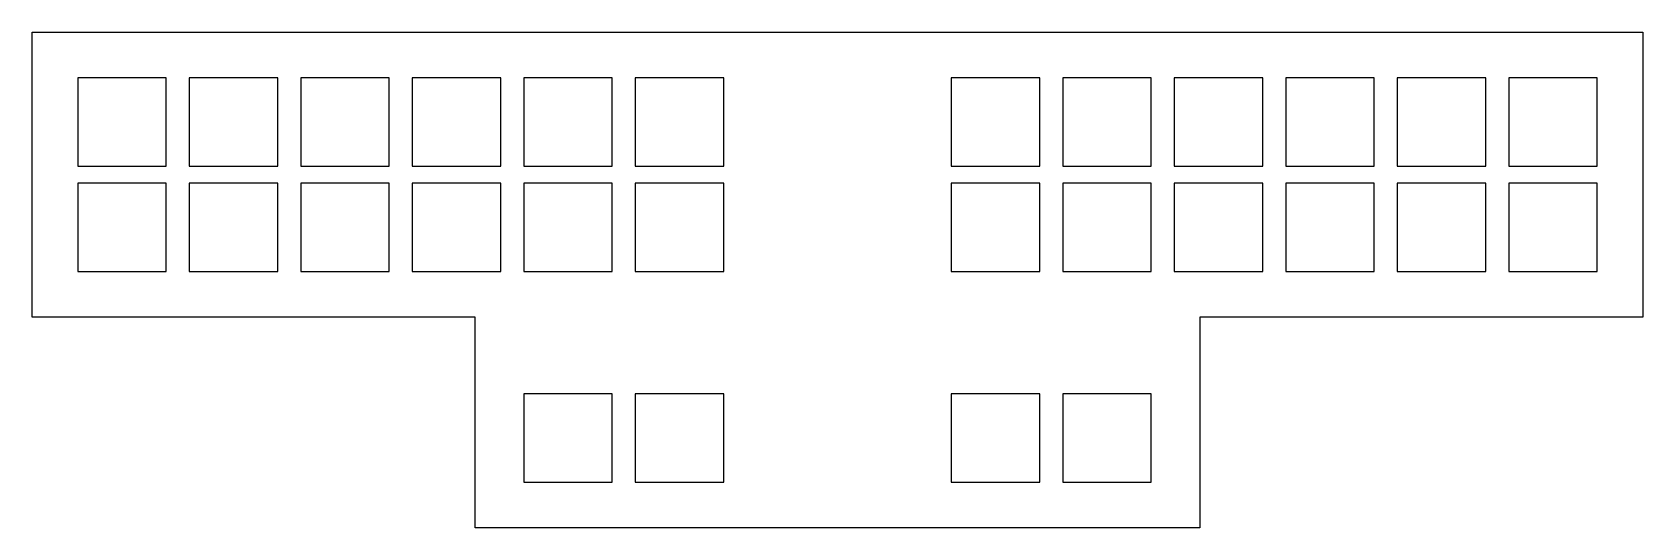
# Model space of a CAD drawing. Header units: millimetres. Extents: x 86 to 346, y -148 to -68.
import ezdxf

# ---------------------------------------------------------------- set-up
doc = ezdxf.new("R2010")
doc.units = ezdxf.units.MM

msp = doc.modelspace()

# ---------------------------------------------------------------- linework, layer by layer
for p, q in [((85.5, -114.5), (85.5, -68.5)), ((85.5, -68.5), (345.5, -68.5)), ((345.5, -68.5), (345.5, -114.5)), ((107.15, -75.85), (92.85, -75.85)), ((92.85, -75.85), (92.85, -90.15)), ((107.15, -90.15), (107.15, -75.85)), ((125.15, -75.85), (110.85, -75.85)), ((110.85, -75.85), (110.85, -90.15)), ((125.15, -90.15), (125.15, -75.85)), ((143.15, -75.85), (128.85, -75.85)), ((128.85, -75.85), (128.85, -90.15)), ((143.15, -90.15), (143.15, -75.85)), ((161.15, -75.85), (146.85, -75.85)), ((146.85, -75.85), (146.85, -90.15)), ((161.15, -90.15), (161.15, -75.85)), ((179.15, -75.85), (164.85, -75.85)), ((164.85, -75.85), (164.85, -90.15)), ((179.15, -90.15), (179.15, -75.85)), ((197.15, -75.85), (182.85, -75.85)), ((182.85, -75.85), (182.85, -90.15)), ((197.15, -90.15), (197.15, -75.85)), ((248.15, -75.85), (233.85, -75.85)), ((233.85, -75.85), (233.85, -90.15)), ((248.15, -90.15), (248.15, -75.85)), ((266.15, -75.85), (251.85, -75.85)), ((251.85, -75.85), (251.85, -90.15)), ((266.15, -90.15), (266.15, -75.85)), ((284.15, -75.85), (269.85, -75.85)), ((269.85, -75.85), (269.85, -90.15)), ((284.15, -90.15), (284.15, -75.85)), ((302.15, -75.85), (287.85, -75.85)), ((287.85, -75.85), (287.85, -90.15)), ((302.15, -90.15), (302.15, -75.85)), ((320.15, -75.85), (305.85, -75.85)), ((305.85, -75.85), (305.85, -90.15)), ((320.15, -90.15), (320.15, -75.85)), ((338.15, -75.85), (323.85, -75.85)), ((323.85, -75.85), (323.85, -90.15)), ((338.15, -90.15), (338.15, -75.85)), ((92.85, -90.15), (107.15, -90.15)), ((110.85, -90.15), (125.15, -90.15)), ((128.85, -90.15), (143.15, -90.15)), ((146.85, -90.15), (161.15, -90.15)), ((164.85, -90.15), (179.15, -90.15)), ((182.85, -90.15), (197.15, -90.15)), ((233.85, -90.15), (248.15, -90.15)), ((251.85, -90.15), (266.15, -90.15)), ((269.85, -90.15), (284.15, -90.15)), ((287.85, -90.15), (302.15, -90.15)), ((305.85, -90.15), (320.15, -90.15)), ((323.85, -90.15), (338.15, -90.15)), ((107.15, -92.85), (92.85, -92.85)), ((92.85, -92.85), (92.85, -107.15)), ((107.15, -107.15), (107.15, -92.85)), ((125.15, -92.85), (110.85, -92.85)), ((110.85, -92.85), (110.85, -107.15)), ((125.15, -107.15), (125.15, -92.85)), ((143.15, -92.85), (128.85, -92.85)), ((128.85, -92.85), (128.85, -107.15)), ((143.15, -107.15), (143.15, -92.85)), ((161.15, -92.85), (146.85, -92.85)), ((146.85, -92.85), (146.85, -107.15)), ((161.15, -107.15), (161.15, -92.85)), ((179.15, -92.85), (164.85, -92.85)), ((164.85, -92.85), (164.85, -107.15)), ((179.15, -107.15), (179.15, -92.85)), ((197.15, -92.85), (182.85, -92.85)), ((182.85, -92.85), (182.85, -107.15)), ((197.15, -107.15), (197.15, -92.85)), ((248.15, -92.85), (233.85, -92.85)), ((233.85, -92.85), (233.85, -107.15)), ((248.15, -107.15), (248.15, -92.85)), ((266.15, -92.85), (251.85, -92.85)), ((251.85, -92.85), (251.85, -107.15)), ((266.15, -107.15), (266.15, -92.85)), ((284.15, -92.85), (269.85, -92.85)), ((269.85, -92.85), (269.85, -107.15)), ((284.15, -107.15), (284.15, -92.85)), ((302.15, -92.85), (287.85, -92.85)), ((287.85, -92.85), (287.85, -107.15)), ((302.15, -107.15), (302.15, -92.85)), ((320.15, -92.85), (305.85, -92.85)), ((305.85, -92.85), (305.85, -107.15)), ((320.15, -107.15), (320.15, -92.85)), ((338.15, -92.85), (323.85, -92.85)), ((323.85, -92.85), (323.85, -107.15)), ((338.15, -107.15), (338.15, -92.85)), ((92.85, -107.15), (107.15, -107.15)), ((110.85, -107.15), (125.15, -107.15)), ((128.85, -107.15), (143.15, -107.15)), ((146.85, -107.15), (161.15, -107.15)), ((164.85, -107.15), (179.15, -107.15)), ((182.85, -107.15), (197.15, -107.15)), ((233.85, -107.15), (248.15, -107.15)), ((251.85, -107.15), (266.15, -107.15)), ((269.85, -107.15), (284.15, -107.15)), ((287.85, -107.15), (302.15, -107.15)), ((305.85, -107.15), (320.15, -107.15)), ((323.85, -107.15), (338.15, -107.15)), ((157, -114.5), (85.5, -114.5)), ((157, -148.5), (157, -114.5)), ((345.5, -114.5), (274, -114.5)), ((274, -114.5), (274, -148.5)), ((179.15, -126.85), (164.85, -126.85)), ((164.85, -126.85), (164.85, -141.15)), ((179.15, -141.15), (179.15, -126.85)), ((197.15, -126.85), (182.85, -126.85)), ((182.85, -126.85), (182.85, -141.15)), ((197.15, -141.15), (197.15, -126.85)), ((248.15, -126.85), (233.85, -126.85)), ((233.85, -126.85), (233.85, -141.15)), ((248.15, -141.15), (248.15, -126.85)), ((266.15, -126.85), (251.85, -126.85)), ((251.85, -126.85), (251.85, -141.15)), ((266.15, -141.15), (266.15, -126.85)), ((164.85, -141.15), (179.15, -141.15)), ((182.85, -141.15), (197.15, -141.15)), ((233.85, -141.15), (248.15, -141.15)), ((251.85, -141.15), (266.15, -141.15)), ((274, -148.5), (157, -148.5))]:
    msp.add_line(p, q)

doc.saveas('drawing.dxf')
